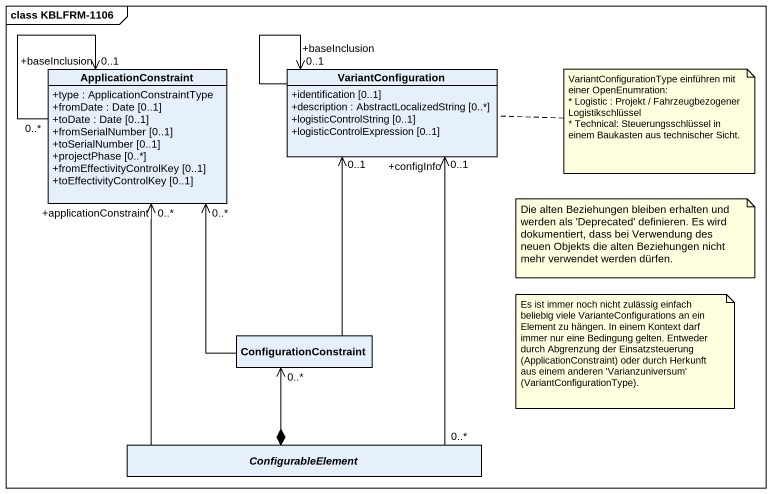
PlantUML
@startuml
mainframe class KBLFRM-1106
hide circle
hide empty members
skinparam classAttributeIconSize 0
class ApplicationConstraint {
  +type : ApplicationConstraintType
  +fromDate : Date [0..1]
  +toDate : Date [0..1]
  +fromSerialNumber [0..1]
  +toSerialNumber [0..1]
  +projectPhase [0..*]
  +fromEffectivityControlKey [0..1]
  +toEffectivityControlKey [0..1]
}
class VariantConfiguration {
  +identification [0..1]
  +description : AbstractLocalizedString [0..*]
  +logisticControlString [0..1]
  +logisticControlExpression [0..1]
}
class ConfigurationConstraint
abstract class ConfigurableElement
ApplicationConstraint "0..*" --> "+baseInclusion\n0..1" ApplicationConstraint
VariantConfiguration --> "+baseInclusion\n0..1" VariantConfiguration
ConfigurationConstraint -up-> "0..*" ApplicationConstraint
ConfigurationConstraint -up-> "0..1" VariantConfiguration
ConfigurableElement -up-> "+applicationConstraint\n0..*" ApplicationConstraint
ConfigurableElement "0..*" -up-> "+configInfo\n0..1" VariantConfiguration
ConfigurableElement *-up-> "0..*" ConfigurationConstraint
note right of VariantConfiguration
  VariantConfigurationType einführen mit einer OpenEnumration:
  * Logistic : Projekt / Fahrzeugbezogener Logistikschlüssel
  * Technical: Steuerungsschlüssel in einem Baukasten aus technischer Sicht.
end note
note as N2
  Die alten Beziehungen bleiben erhalten und werden als 'Deprecated' definieren. Es wird dokumentiert, dass bei Verwendung des neuen Objekts die alten Beziehungen nicht mehr verwendet werden dürfen.
end note
note as N3
  Es ist immer noch nicht zulässig einfach beliebig viele VarianteConfigurations an ein Element zu hängen. In einem Kontext darf immer nur eine Bedingung gelten. Entweder durch Abgrenzung der Einsatzsteuerung (ApplicationConstraint) oder durch Herkunft aus einem anderen 'Varianzuniversum' (VariantConfigurationType).
end note
@enduml
